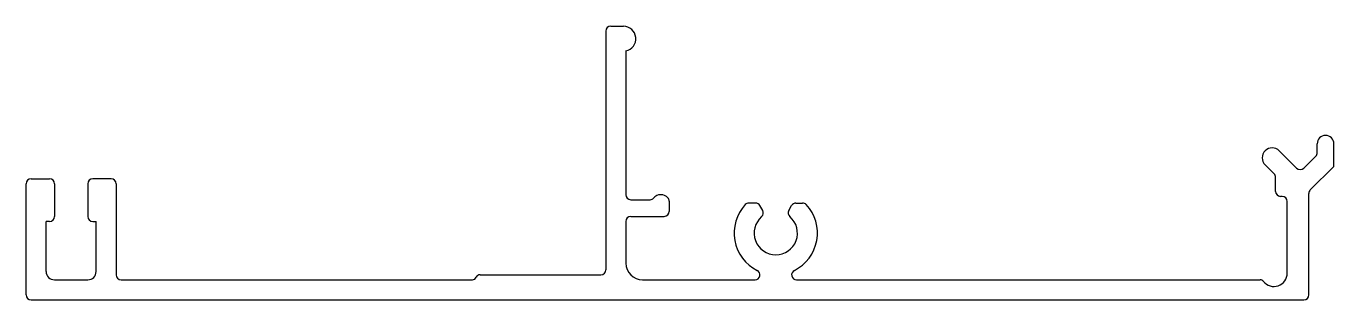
# Model space of a CAD drawing. Extents: x 3167.7 to 3246.2, y 1590.8 to 1607.2.
import ezdxf

# ---------------------------------------------------------------- set-up
doc = ezdxf.new("R2010")
doc.units = 0
doc.layers.get('0').update_dxf_attribs({"linetype": 'CONTINUOUS'})

msp = doc.modelspace()

# ---------------------------------------------------------------- linework, layer by layer
for p, q in [((3202.811, 1607.172), (3203.561, 1607.172)), ((3202.511, 1606.872), (3202.511, 1592.572)), ((3203.711, 1605.687), (3203.711, 1597.072)), ((3245.211, 1599.593), (3245.211, 1600.122)), ((3246.211, 1598.772), (3246.211, 1600.122)), ((3243.979, 1598.661), (3242.934, 1599.706)), ((3244.403, 1598.661), (3245.123, 1599.381)), ((3242.623, 1598.32), (3242.085, 1598.858)), ((3244.799, 1597.36), (3246.211, 1598.772)), ((3167.711, 1591.072), (3167.711, 1597.722)), ((3168.011, 1598.022), (3169.111, 1598.022)), ((3169.411, 1597.722), (3169.411, 1595.772)), ((3171.411, 1597.722), (3171.411, 1595.772)), ((3172.811, 1598.022), (3171.711, 1598.022)), ((3173.111, 1597.722), (3173.111, 1592.272)), ((3242.711, 1597.272), (3242.711, 1598.108)), ((3204.011, 1596.772), (3205.179, 1596.772)), ((3243.111, 1596.972), (3243.011, 1596.972)), ((3244.711, 1591.072), (3244.711, 1597.148)), ((3206.311, 1596.682), (3206.311, 1596.072)), ((3211.499, 1596.572), (3211.102, 1596.572)), ((3211.925, 1596.133), (3211.759, 1596.422)), ((3213.497, 1596.133), (3213.664, 1596.422)), ((3213.924, 1596.572), (3214.321, 1596.572)), ((3243.411, 1592.372), (3243.411, 1596.672)), ((3169.111, 1595.472), (3168.911, 1595.472)), ((3168.911, 1592.472), (3168.911, 1595.472)), ((3171.711, 1595.472), (3171.911, 1595.472)), ((3171.911, 1592.472), (3171.911, 1595.472)), ((3203.711, 1595.472), (3203.711, 1592.972)), ((3204.011, 1595.772), (3206.011, 1595.772)), ((3194.961, 1592.272), (3202.211, 1592.272)), ((3169.411, 1591.972), (3171.411, 1591.972)), ((3173.411, 1591.972), (3194.503, 1591.972)), ((3204.711, 1591.972), (3211.465, 1591.972)), ((3213.958, 1591.972), (3241.787, 1591.972)), ((3168.011, 1590.772), (3244.411, 1590.772))]:
    msp.add_line(p, q)
for centre, radius, start, end in [((3202.811, 1606.872), 0.3, 90, 180), ((3203.561, 1606.422), 0.75, 281.53696, 90), ((3245.711, 1600.122), 0.5, 0, 180), ((3242.51, 1599.282), 0.6, 45, 225), ((3244.911, 1599.593), 0.3, 315, 0), ((3242.411, 1598.108), 0.3, 0, 45), ((3244.191, 1598.873), 0.3, 225, 315), ((3168.011, 1597.722), 0.3, 90, 180), ((3169.111, 1597.722), 0.3, 0, 90), ((3171.711, 1597.722), 0.3, 90, 180), ((3172.811, 1597.722), 0.3, 0, 90), ((3204.011, 1597.072), 0.3, 180, 270), ((3205.179, 1597.022), 0.25, 270, 320.75387), ((3205.811, 1596.505), 0.567, 41.40962, 140.75387), ((3206.011, 1596.682), 0.3, 0, 41.40962), ((3243.011, 1597.272), 0.3, 180, 270), ((3243.111, 1596.672), 0.3, 0, 90), ((3245.011, 1597.148), 0.3, 135, 180), ((3206.011, 1596.072), 0.3, 270, 0), ((3212.711, 1594.772), 2.5, 137.01411, 243.52823), ((3211.102, 1596.272), 0.3, 90, 137.01411), ((3211.499, 1596.272), 0.3, 30, 90), ((3211.666, 1595.983), 0.3, 310.80692, 30), ((3213.757, 1595.983), 0.3, 150, 229.19308), ((3213.924, 1596.272), 0.3, 90, 150), ((3212.711, 1594.772), 2.5, 296.47177, 42.98589), ((3214.321, 1596.272), 0.3, 42.98589, 90), ((3169.111, 1595.772), 0.3, 270, 0), ((3171.711, 1595.772), 0.3, 180, 270), ((3204.011, 1595.472), 0.3, 90, 180), ((3212.711, 1594.772), 1.3, 130.80692, 49.19308), ((3204.711, 1592.972), 1, 180, 270), ((3169.411, 1592.472), 0.5, 180, 270), ((3171.411, 1592.472), 0.5, 270, 0), ((3173.411, 1592.272), 0.3, 180, 270), ((3194.503, 1592.222), 0.25, 270, 336.42182), ((3194.961, 1592.022), 0.25, 90, 156.42182), ((3202.211, 1592.572), 0.3, 270, 0), ((3211.465, 1592.269), 0.297, 270, 63.52823), ((3213.958, 1592.269), 0.297, 116.47177, 270), ((3242.611, 1592.372), 0.8, 218.24662, 0), ((3241.787, 1591.722), 0.25, 38.24662, 90), ((3168.011, 1591.072), 0.3, 180, 270), ((3244.411, 1591.072), 0.3, 270, 0)]:
    msp.add_arc(centre, radius, start, end)

doc.saveas('drawing.dxf')
